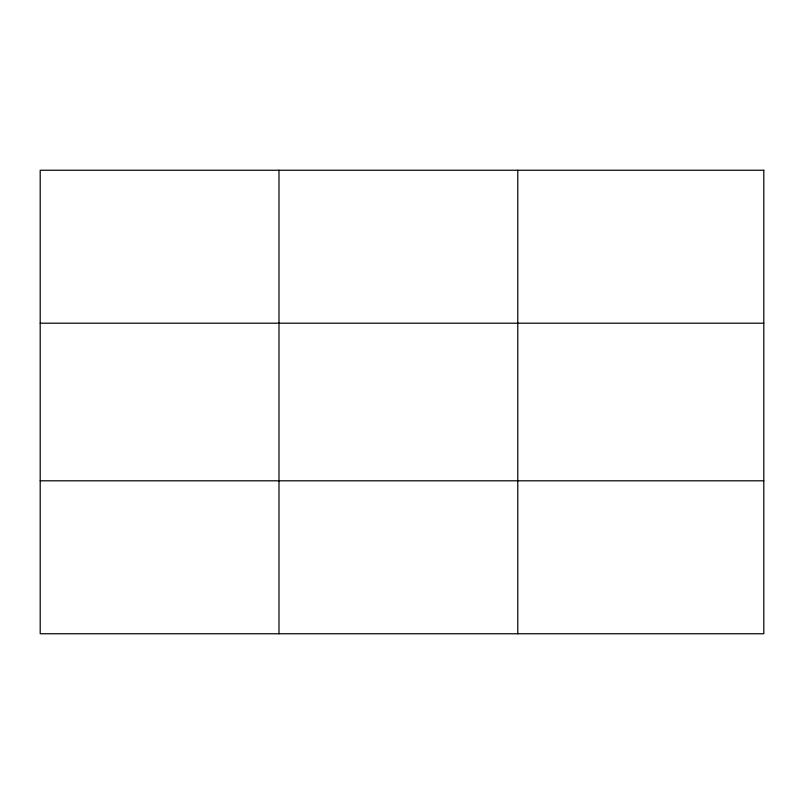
<?xml version="1.0" encoding="UTF-8"?>
<svg xmlns="http://www.w3.org/2000/svg" width="804" height="804" viewBox="0 0 804 804"><rect width="100%" height="100%" fill="white"/><g stroke="black" fill="none" stroke-linecap="round" stroke-linejoin="round"><path stroke-width="1.21" d="M278.988 170.247L278.988 633.753M517.776 170.247L517.776 633.753M40.2 323.198L763.8 323.198M40.2 480.802L763.8 480.802M763.8 170.247L763.8 633.753L40.2 633.753L40.2 170.247L763.8 170.247"/></g></svg>
